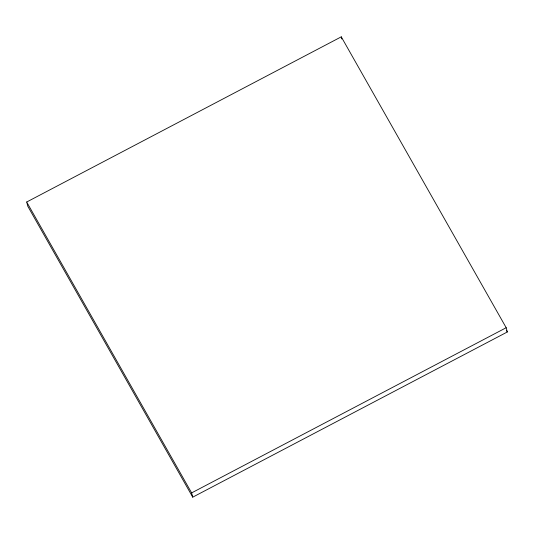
<?xml version="1.0" encoding="UTF-8"?>
<svg xmlns="http://www.w3.org/2000/svg" width="534" height="534" viewBox="0 0 534 534"><rect width="100%" height="100%" fill="white"/><g stroke="black" fill="none" stroke-linecap="round" stroke-linejoin="round"><path stroke-width="0.8" d="M26.7 202.012L341.266 36.839L506.192 327.722L507.3 331.988L192.734 497.161L27.808 206.278L26.7 202.012L191.626 492.895L192.734 497.161M191.626 492.895L506.192 327.722M506.479 330.533L507.3 331.988M341.266 36.839L341.82 38.975"/></g></svg>
